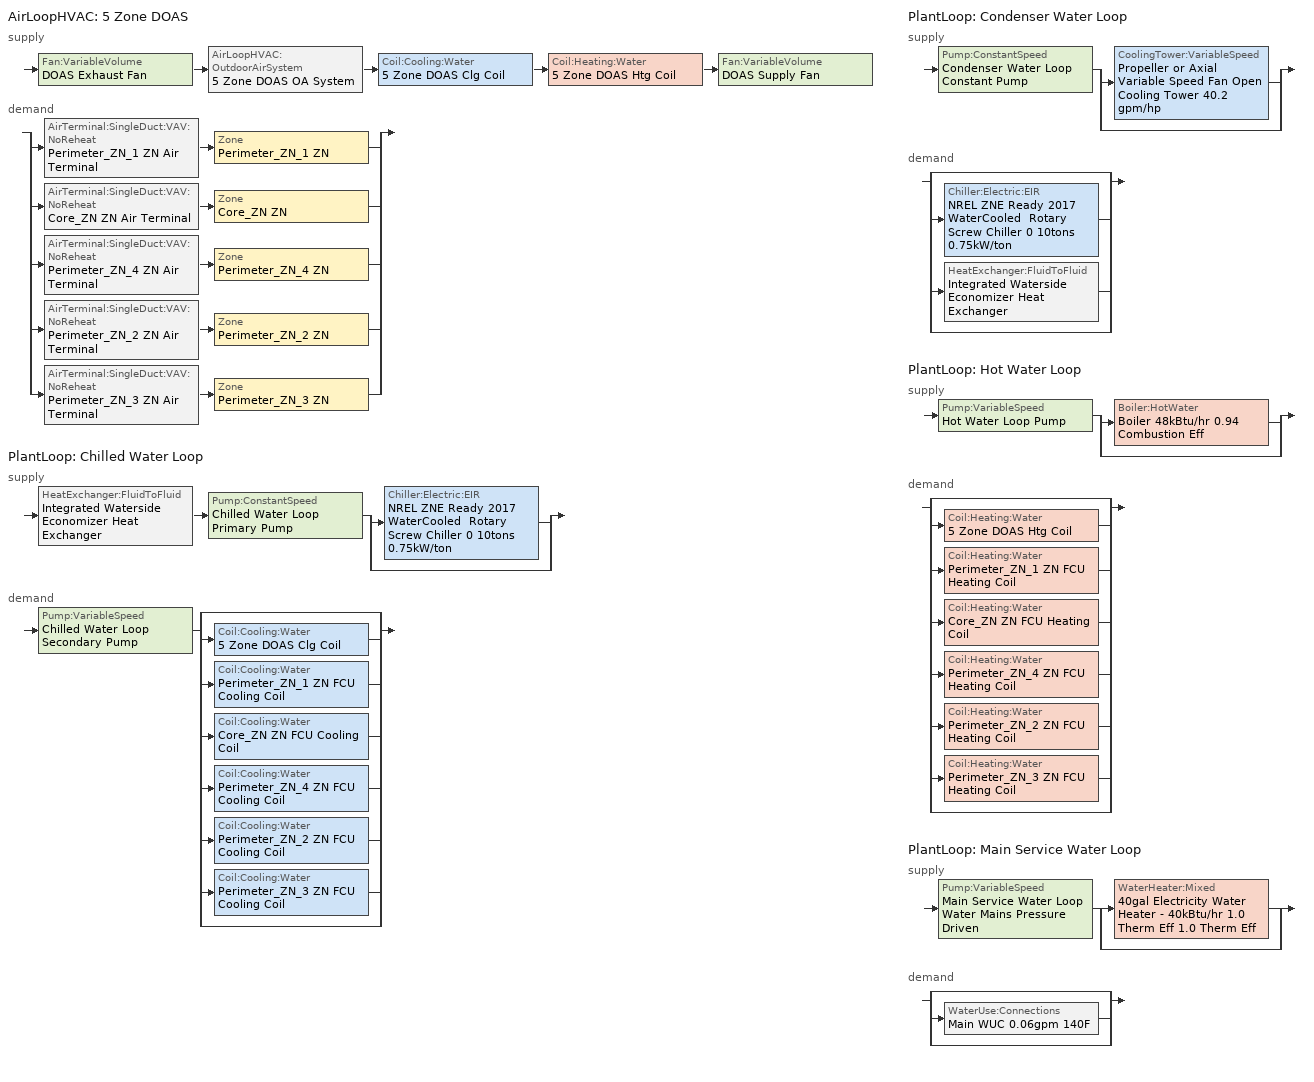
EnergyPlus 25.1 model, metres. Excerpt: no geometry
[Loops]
AirLoopHVAC '5 Zone DOAS'
 supply: Fan:VariableVolume 'DOAS Exhaust Fan' > AirLoopHVAC:OutdoorAirSystem '5 Zone DOAS OA System' > Coil:Cooling:Water '5 Zone DOAS Clg Coil' > Coil:Heating:Water '5 Zone DOAS Htg Coil' > Fan:VariableVolume 'DOAS Supply Fan'
 demand: split
  | AirTerminal:SingleDuct:VAV:NoReheat 'Perimeter_ZN_1 ZN Air Terminal' > Zone 'Perimeter_ZN_1 ZN'
  | AirTerminal:SingleDuct:VAV:NoReheat 'Core_ZN ZN Air Terminal' > Zone 'Core_ZN ZN'
  | AirTerminal:SingleDuct:VAV:NoReheat 'Perimeter_ZN_4 ZN Air Terminal' > Zone 'Perimeter_ZN_4 ZN'
  | AirTerminal:SingleDuct:VAV:NoReheat 'Perimeter_ZN_2 ZN Air Terminal' > Zone 'Perimeter_ZN_2 ZN'
  | AirTerminal:SingleDuct:VAV:NoReheat 'Perimeter_ZN_3 ZN Air Terminal' > Zone 'Perimeter_ZN_3 ZN'
PlantLoop 'Chilled Water Loop'
 supply: HeatExchanger:FluidToFluid 'Integrated Waterside Economizer Heat Exchanger' > Pump:ConstantSpeed 'Chilled Water Loop Primary Pump' > split
  | Chiller:Electric:EIR 'NREL ZNE Ready 2017 WaterCooled  Rotary Screw Chiller 0 10tons 0.75kW/ton'
  | bypass
 demand: Pump:VariableSpeed 'Chilled Water Loop Secondary Pump' > split
  | bypass
  | Coil:Cooling:Water '5 Zone DOAS Clg Coil'
  | Coil:Cooling:Water 'Perimeter_ZN_1 ZN FCU Cooling Coil'
  | Coil:Cooling:Water 'Core_ZN ZN FCU Cooling Coil'
  | Coil:Cooling:Water 'Perimeter_ZN_4 ZN FCU Cooling Coil'
  | Coil:Cooling:Water 'Perimeter_ZN_2 ZN FCU Cooling Coil'
  | Coil:Cooling:Water 'Perimeter_ZN_3 ZN FCU Cooling Coil'
  | bypass
PlantLoop 'Condenser Water Loop'
 supply: Pump:ConstantSpeed 'Condenser Water Loop Constant Pump' > split
  | CoolingTower:VariableSpeed 'Propeller or Axial Variable Speed Fan Open Cooling Tower 40.2 gpm/hp'
  | bypass
 demand: split
  | bypass
  | Chiller:Electric:EIR 'NREL ZNE Ready 2017 WaterCooled  Rotary Screw Chiller 0 10tons 0.75kW/ton'
  | HeatExchanger:FluidToFluid 'Integrated Waterside Economizer Heat Exchanger'
  | bypass
PlantLoop 'Hot Water Loop'
 supply: Pump:VariableSpeed 'Hot Water Loop Pump' > split
  | Boiler:HotWater 'Boiler 48kBtu/hr 0.94 Combustion Eff'
  | bypass
 demand: split
  | bypass
  | Coil:Heating:Water '5 Zone DOAS Htg Coil'
  | Coil:Heating:Water 'Perimeter_ZN_1 ZN FCU Heating Coil'
  | Coil:Heating:Water 'Core_ZN ZN FCU Heating Coil'
  | Coil:Heating:Water 'Perimeter_ZN_4 ZN FCU Heating Coil'
  | Coil:Heating:Water 'Perimeter_ZN_2 ZN FCU Heating Coil'
  | Coil:Heating:Water 'Perimeter_ZN_3 ZN FCU Heating Coil'
  | bypass
PlantLoop 'Main Service Water Loop'
 supply: Pump:VariableSpeed 'Main Service Water Loop Water Mains Pressure Driven' > split
  | WaterHeater:Mixed '40gal Electricity Water Heater - 40kBtu/hr 1.0 Therm Eff 1.0 Therm Eff'
  | bypass
 demand: split
  | bypass
  | WaterUse:Connections 'Main WUC 0.06gpm 140F'
  | bypass
[ZoneControl:Thermostat] Temperature Difference Between Cutout And Setpoint {deltaC}=0
Name | Zone or ZoneList | Control Type Schedule | Control 1
Core_ZN ZN Thermostat | Core_ZN ZN | Core_ZN ZN Thermostat Schedule | Office WholeBuilding - Sm Office Thermostat 1
Perimeter_ZN_1 ZN Thermostat | Perimeter_ZN_1 ZN | Perimeter_ZN_1 ZN Thermostat Schedule | Office WholeBuilding - Sm Office Thermostat 2
Perimeter_ZN_2 ZN Thermostat | Perimeter_ZN_2 ZN | Perimeter_ZN_2 ZN Thermostat Schedule | Office WholeBuilding - Sm Office Thermostat 3
Perimeter_ZN_3 ZN Thermostat | Perimeter_ZN_3 ZN | Perimeter_ZN_3 ZN Thermostat Schedule | Office WholeBuilding - Sm Office Thermostat 4
Perimeter_ZN_4 ZN Thermostat | Perimeter_ZN_4 ZN | Perimeter_ZN_4 ZN Thermostat Schedule | Office WholeBuilding - Sm Office Thermostat 5
[ThermostatSetpoint:DualSetpoint] Heating Setpoint Temperature Schedule=OfficeSmall HTGSETP_SCH_NO_OPTIMUM - occupant standby mode; Cooling Setpoint Temperature Schedule=OfficeSmall CLGSETP_SCH_NO_OPTIMUM - occupant standby mode
Office WholeBuilding - Sm Office Thermostat 1; Office WholeBuilding - Sm Office Thermostat 2; Office WholeBuilding - Sm Office Thermostat 3; Office WholeBuilding - Sm Office Thermostat 4; Office WholeBuilding - Sm Office Thermostat 5
[AirTerminal:SingleDuct:VAV:NoReheat] Availability Schedule=Always On Discrete; Maximum Air Flow Rate {m3/s}=Autosize; Zone Minimum Air Flow Input Method=Constant; Constant Minimum Air Flow Fraction=0.1; Fixed Minimum Air Flow Rate {m3/s}=Autosize; Design Specification Outdoor Air Object=Office WholeBuilding - Sm Office Ventilation
Core_ZN ZN Air Terminal; Perimeter_ZN_1 ZN Air Terminal; Perimeter_ZN_2 ZN Air Terminal; Perimeter_ZN_3 ZN Air Terminal; Perimeter_ZN_4 ZN Air Terminal
[DesignSpecification:OutdoorAir]
Office WholeBuilding - Sm Office Ventilation: Outdoor Air Method=Sum; Outdoor Air Flow per Person {m3/s-person}=0; Outdoor Air Flow per Zone Floor Area {m3/s-m2}=0.0004318; Outdoor Air Flow per Zone {m3/s}=0; Outdoor Air Flow Air Changes per Hour {1/hr}=0
[Fan:OnOff] Availability Schedule=Always On Discrete; Fan Total Efficiency=0.387075; Pressure Rise {Pa}=533.162; Maximum Flow Rate {m3/s}=Autosize; Motor Efficiency=0.703774; Motor In Airstream Fraction=1
Name | Fan Power Ratio Function of Speed Ratio Curve | Fan Efficiency Ratio Function of Speed Ratio Curve
Core_ZN ZN Fan Coil fan | Fan On Off Power Curve 1 | Fan On Off Efficiency Curve 1
Perimeter_ZN_1 ZN Fan Coil fan | Fan On Off Power Curve | Fan On Off Efficiency Curve
Perimeter_ZN_2 ZN Fan Coil fan | Fan On Off Power Curve 3 | Fan On Off Efficiency Curve 3
Perimeter_ZN_3 ZN Fan Coil fan | Fan On Off Power Curve 4 | Fan On Off Efficiency Curve 4
Perimeter_ZN_4 ZN Fan Coil fan | Fan On Off Power Curve 2 | Fan On Off Efficiency Curve 2
[Coil:Cooling:Water] Availability Schedule=Always On Discrete; Design Water Flow Rate {m3/s}=Autosize; Design Air Flow Rate {m3/s}=Autosize; Design Inlet Water Temperature {C}=Autosize; Design Inlet Air Temperature {C}=Autosize; Design Outlet Air Temperature {C}=Autosize; Design Inlet Air Humidity Ratio {kgWater/kgDryAir}=Autosize; Design Outlet Air Humidity Ratio {kgWater/kgDryAir}=Autosize; Type of Analysis=SimpleAnalysis; Heat Exchanger Configuration=CrossFlow
Core_ZN ZN FCU Cooling Coil; Perimeter_ZN_1 ZN FCU Cooling Coil; Perimeter_ZN_2 ZN FCU Cooling Coil; Perimeter_ZN_3 ZN FCU Cooling Coil; Perimeter_ZN_4 ZN FCU Cooling Coil; 5 Zone DOAS Clg Coil
[Coil:Heating:Water] Availability Schedule=Always On Discrete; U-Factor Times Area Value {W/K}=Autosize; Maximum Water Flow Rate {m3/s}=Autosize; Performance Input Method=UFactorTimesAreaAndDesignWaterFlowRate; Rated Capacity {W}=Autosize; Rated Inlet Water Temperature {C}=48.8889; Rated Inlet Air Temperature {C}=16.6; Rated Outlet Water Temperature {C}=37.7778; Rated Ratio for Air and Water Convection=0.5
Name | Rated Outlet Air Temperature {C}
Core_ZN ZN FCU Heating Coil; Perimeter_ZN_1 ZN FCU Heating Coil; Perimeter_ZN_2 ZN FCU Heating Coil; Perimeter_ZN_3 ZN FCU Heating Coil; Perimeter_ZN_4 ZN FCU Heating Coil | 40
5 Zone DOAS Htg Coil | 32.2
[ZoneHVAC:FourPipeFanCoil] Availability Schedule=Always On Discrete; Capacity Control Method=CyclingFan; Maximum Supply Air Flow Rate {m3/s}=Autosize; Maximum Outdoor Air Flow Rate {m3/s}=0; Maximum Cold Water Flow Rate {m3/s}=Autosize; Maximum Hot Water Flow Rate {m3/s}=Autosize; Minimum Supply Air Temperature in Cooling Mode {C}=Autosize; Maximum Supply Air Temperature in Heating Mode {C}=Autosize
Name | Supply Air Fan | Cooling Coil | Heating Coil
Core_ZN ZN FCU | Core_ZN ZN Fan Coil fan | Core_ZN ZN FCU Cooling Coil | Core_ZN ZN FCU Heating Coil
Perimeter_ZN_1 ZN FCU | Perimeter_ZN_1 ZN Fan Coil fan | Perimeter_ZN_1 ZN FCU Cooling Coil | Perimeter_ZN_1 ZN FCU Heating Coil
Perimeter_ZN_2 ZN FCU | Perimeter_ZN_2 ZN Fan Coil fan | Perimeter_ZN_2 ZN FCU Cooling Coil | Perimeter_ZN_2 ZN FCU Heating Coil
Perimeter_ZN_3 ZN FCU | Perimeter_ZN_3 ZN Fan Coil fan | Perimeter_ZN_3 ZN FCU Cooling Coil | Perimeter_ZN_3 ZN FCU Heating Coil
Perimeter_ZN_4 ZN FCU | Perimeter_ZN_4 ZN Fan Coil fan | Perimeter_ZN_4 ZN FCU Cooling Coil | Perimeter_ZN_4 ZN FCU Heating Coil
[Zone equipment]
Core_ZN ZN: Core_ZN ZN Air Terminal, Core_ZN ZN FCU
Perimeter_ZN_1 ZN: Perimeter_ZN_1 ZN Air Terminal, Perimeter_ZN_1 ZN FCU
Perimeter_ZN_2 ZN: Perimeter_ZN_2 ZN Air Terminal, Perimeter_ZN_2 ZN FCU
Perimeter_ZN_3 ZN: Perimeter_ZN_3 ZN Air Terminal, Perimeter_ZN_3 ZN FCU
Perimeter_ZN_4 ZN: Perimeter_ZN_4 ZN Air Terminal, Perimeter_ZN_4 ZN FCU
[Sizing:Zone] Zone Cooling Design Supply Air Temperature Input Method=SupplyAirTemperature; Zone Cooling Design Supply Air Temperature {C}=12.7778; Zone Cooling Design Supply Air Temperature Difference {deltaC}=11.11; Zone Heating Design Supply Air Temperature Input Method=SupplyAirTemperature; Zone Heating Design Supply Air Temperature {C}=40; Zone Heating Design Supply Air Temperature Difference {deltaC}=11.11; Zone Cooling Design Supply Air Humidity Ratio {kgWater/kgDryAir}=0.0085; Zone Heating Design Supply Air Humidity Ratio {kgWater/kgDryAir}=0.008; Design Specification Outdoor Air Object=Office WholeBuilding - Sm Office Ventilation; Cooling Design Air Flow Method=DesignDay; Cooling Design Air Flow Rate {m3/s}=0; Cooling Minimum Air Flow per Zone Floor Area {m3/s-m2}=0.000762; Cooling Minimum Air Flow {m3/s}=0; Cooling Minimum Air Flow Fraction=0; Heating Design Air Flow Method=DesignDay; Heating Design Air Flow Rate {m3/s}=0; Heating Maximum Air Flow per Zone Floor Area {m3/s-m2}=0.002032; Heating Maximum Air Flow {m3/s}=0.141576; Heating Maximum Air Flow Fraction=1; Account for Dedicated Outdoor Air System=Yes; Dedicated Outdoor Air System Control Strategy=NeutralSupplyAir; Dedicated Outdoor Air Low Setpoint Temperature for Design {C}=15.5556; Dedicated Outdoor Air High Setpoint Temperature for Design {C}=21.1111; Zone Load Sizing Method=Sensible Load Only No Latent Load; Zone Latent Cooling Design Supply Air Humidity Ratio Input Method=HumidityRatioDifference; Zone Cooling Design Supply Air Humidity Ratio Difference {kgWater/kgDryAir}=0.005; Zone Latent Heating Design Supply Air Humidity Ratio Input Method=HumidityRatioDifference; Zone Humidification Design Supply Air Humidity Ratio Difference {kgWater/kgDryAir}=0.005; Type of Space Sum to Use=Coincident
Core_ZN ZN; Perimeter_ZN_1 ZN; Perimeter_ZN_2 ZN; Perimeter_ZN_3 ZN; Perimeter_ZN_4 ZN
[AirLoopHVAC]
5 Zone DOAS: Design Supply Air Flow Rate {m3/s}=AutoSize; Design Return Air Flow Fraction of Supply Air Flow=1
[Sizing:System]
5 Zone DOAS: Type of Load to Size On=VentilationRequirement; Design Outdoor Air Flow Rate {m3/s}=Autosize; Central Heating Maximum System Air Flow Ratio=1; Preheat Design Temperature {C}=7; Preheat Design Humidity Ratio {kgWater/kgDryAir}=0.008; Precool Design Temperature {C}=12.8; Precool Design Humidity Ratio {kgWater/kgDryAir}=0.008; Central Cooling Design Supply Air Temperature {C}=15.5556; Central Heating Design Supply Air Temperature {C}=21.1111; Type of Zone Sum to Use=Coincident; 100% Outdoor Air in Cooling=Yes; 100% Outdoor Air in Heating=Yes; Central Cooling Design Supply Air Humidity Ratio {kgWater/kgDryAir}=0.0085; Central Heating Design Supply Air Humidity Ratio {kgWater/kgDryAir}=0.008; Cooling Supply Air Flow Rate Method=DesignDay; Cooling Supply Air Flow Rate {m3/s}=0; Cooling Supply Air Flow Rate Per Floor Area {m3/s-m2}=0.00996765; Cooling Fraction of Autosized Cooling Supply Air Flow Rate=1; Cooling Supply Air Flow Rate Per Unit Cooling Capacity {m3/s-W}=3.94755e-05; Heating Supply Air Flow Rate Method=DesignDay; Heating Supply Air Flow Rate {m3/s}=0; Heating Supply Air Flow Rate Per Floor Area {m3/s-m2}=0.00996765; Heating Fraction of Autosized Heating Supply Air Flow Rate=1; Heating Fraction of Autosized Cooling Supply Air Flow Rate=1; Heating Supply Air Flow Rate Per Unit Heating Capacity {m3/s-W}=3.15882e-05; System Outdoor Air Method=ZoneSum; Zone Maximum Outdoor Air Fraction=1; Cooling Design Capacity Method=CoolingDesignCapacity; Cooling Design Capacity {W}=Autosize; Cooling Design Capacity Per Floor Area {W/m2}=234.7; Fraction of Autosized Cooling Design Capacity=1; Heating Design Capacity Method=HeatingDesignCapacity; Heating Design Capacity {W}=Autosize; Heating Design Capacity Per Floor Area {W/m2}=157; Fraction of Autosized Heating Design Capacity=1; Central Cooling Capacity Control Method=OnOff; Occupant Diversity=Autosize
[Controller:WaterCoil] Control Variable=Temperature; Actuator Variable=Flow; Maximum Actuated Flow {m3/s}=Autosize; Minimum Actuated Flow {m3/s}=0
Name | Action | Controller Convergence Tolerance {deltaC}
5 Zone DOAS Clg Coil Controller | Reverse | Autosize
5 Zone DOAS Htg Coil Controller | Normal | 0.0001
[Fan:VariableVolume] Availability Schedule=5 Zone DOAS Occ Sch; Fan Total Efficiency=0.455; Maximum Flow Rate {m3/s}=AutoSize; Fan Power Minimum Flow Rate Input Method=Fraction; Fan Power Minimum Flow Fraction=0.25; Fan Power Minimum Air Flow Rate {m3/s}=0; Motor Efficiency=0.7; Motor In Airstream Fraction=1; Fan Power Coefficient 5=0
Name | Pressure Rise {Pa} | Fan Power Coefficient 1 | Fan Power Coefficient 2 | Fan Power Coefficient 3 | Fan Power Coefficient 4
DOAS Exhaust Fan | 373.633 | 0.189848 | 0.31447 | 0.495682 | 0
DOAS Supply Fan | 622.722 | 0.04076 | 0.0881 | -0.0729 | 0.9437
[SetpointManager:MixedAir] Control Variable=Temperature
Name | Setpoint Node or NodeList
DOAS Exhaust Fan Outlet Air Node OS Default SPM | DOAS Exhaust Fan Outlet Air Node
5 Zone DOAS Mixed Air Node OS Default SPM | 5 Zone DOAS Mixed Air Node
5 Zone DOAS Clg Coil Outlet Air Node OS Default SPM | 5 Zone DOAS Clg Coil Outlet Air Node
5 Zone DOAS Htg Coil Outlet Air Node OS Default SPM | 5 Zone DOAS Htg Coil Outlet Air Node
[Controller:OutdoorAir]
5 Zone DOAS Outdoor Air Controller: Minimum Outdoor Air Flow Rate {m3/s}=0; Maximum Outdoor Air Flow Rate {m3/s}=Autosize; Economizer Control Type=NoEconomizer; Economizer Control Action Type=ModulateFlow; Lockout Type=LockoutWithHeating; Minimum Limit Type=FixedMinimum; Minimum Outdoor Air Schedule=Always On Discrete; Minimum Fraction of Outdoor Air Schedule=Always On Discrete; Mechanical Ventilation Controller=5 Zone DOAS Mechanical Ventilation Controller; High Humidity Control=No; High Humidity Outdoor Air Flow Ratio=1; Control High Indoor Humidity Based on Outdoor Humidity Ratio=Yes; Heat Recovery Bypass Control Type=BypassWhenWithinEconomizerLimits; Economizer Operation Staging=InterlockedWithMechanicalCooling
[Controller:MechanicalVentilation]
5 Zone DOAS Mechanical Ventilation Controller: Availability Schedule=Always On Discrete; Demand Controlled Ventilation=Yes; System Outdoor Air Method=ZoneSum; Zone or ZoneList Name 1=Perimeter_ZN_1 ZN; Design Specification Outdoor Air Object Name 1=Office WholeBuilding - Sm Office Ventilation; Zone or ZoneList Name 2=Core_ZN ZN; Design Specification Outdoor Air Object Name 2=Office WholeBuilding - Sm Office Ventilation; Zone or ZoneList Name 3=Perimeter_ZN_4 ZN; Design Specification Outdoor Air Object Name 3=Office WholeBuilding - Sm Office Ventilation; Zone or ZoneList Name 4=Perimeter_ZN_2 ZN; Design Specification Outdoor Air Object Name 4=Office WholeBuilding - Sm Office Ventilation; Zone or ZoneList Name 5=Perimeter_ZN_3 ZN; Design Specification Outdoor Air Object Name 5=Office WholeBuilding - Sm Office Ventilation
[SetpointManager:OutdoorAirReset]
5 Zone DOAS SAT Reset: Control Variable=Temperature; Setpoint at Outdoor Low Temperature {C}=21.1111; Outdoor Low Temperature {C}=12.7778; Setpoint at Outdoor High Temperature {C}=15.5556; Outdoor High Temperature {C}=21.1111; Setpoint Node or NodeList=5 Zone DOAS Supply Outlet Node
[PlantLoop] Fluid Type=Water; Maximum Loop Flow Rate {m3/s}=Autosize; Minimum Loop Flow Rate {m3/s}=0; Plant Loop Volume {m3}=Autocalculate; Load Distribution Scheme=Optimal; Plant Loop Demand Calculation Scheme=SingleSetpoint
Name | Plant Equipment Operation Scheme | Maximum Loop Temperature {C} | Minimum Loop Temperature {C} | Common Pipe Simulation
Chilled Water Loop | Chilled Water Loop Operation Schemes | 40 | 1 | CommonPipe
Condenser Water Loop | Condenser Water Loop Operation Schemes | 80 | 5 | None
Hot Water Loop | Hot Water Loop Operation Schemes | 100 | 10 | None
Main Service Water Loop | Main Service Water Loop Operation Schemes | 60 | 10 | None
[Sizing:Plant]
Name | Loop Type | Design Loop Exit Temperature {C} | Loop Design Temperature Difference {deltaC} | Sizing Option | Zone Timesteps in Averaging Window | Coincident Sizing Factor Mode
Chilled Water Loop | Cooling | 6.66667 | 5.61111 | NonCoincident | 1 | None
Condenser Water Loop | Condenser | 29.4444 | 5.55556 | Coincident | 6 | GlobalCoolingSizingFactor
Hot Water Loop | Heating | 48.8889 | 11.1111 | NonCoincident | 1 | None
Main Service Water Loop | Heating | 60 | 5 | NonCoincident | 1 | None
[HeatExchanger:FluidToFluid]
Integrated Waterside Economizer Heat Exchanger: Availability Schedule=Always On Discrete; Loop Demand Side Design Flow Rate {m3/s}=Autosize; Loop Supply Side Design Flow Rate {m3/s}=Autosize; Heat Exchange Model Type=CounterFlow; Heat Exchanger U-Factor Times Area Value {W/K}=Autosize; Control Type=CoolingDifferentialOnOff; Minimum Temperature Difference to Activate Heat Exchanger {deltaC}=0; Heat Transfer Metering End Use Type=FreeCooling; Component Override Cooling Control Temperature Mode=Loop; Sizing Factor=1; Operation Minimum Temperature Limit {C}=1.66667; Operation Maximum Temperature Limit {C}=22.2222
[SetpointManager:Scheduled] Control Variable=Temperature
Name | Schedule | Setpoint Node or NodeList
Chilled Water Loop Setpoint Manager 2 | Chilled Water Loop Temp - 44F
Chilled Water Loop Setpoint Manager 1 | Chilled Water Loop Temp - 44F | NREL ZNE Ready 2017 WaterCooled  Rotary Screw Chiller 0 Supply Outlet Water Node
Chilled Water Loop Setpoint Manager | Chilled Water Loop Temp - 44F | Chilled Water Loop Supply Outlet Node
Hot Water Loop Setpoint Manager | Hot Water Loop Temp - 120F | Hot Water Loop Supply Outlet Node
Service hot water setpoint manager | Service Water Loop Temp - 140F | Main Service Water Loop Supply Outlet Node
[Pump:ConstantSpeed] Design Flow Rate {m3/s}=Autosize; Design Power Consumption {W}=Autosize; Fraction of Motor Inefficiencies to Fluid Stream=0; Pump Control Type=Intermittent; Design Power Sizing Method=PowerPerFlowPerPressure; Design Electric Power per Unit Flow Rate {W/(m3/s)}=348701.1; Design Shaft Power per Unit Flow Rate per Unit Head {W-s/m3-Pa}=1.28205
Name | Design Pump Head {Pa} | Motor Efficiency
Chilled Water Loop Primary Pump | 44836 | 0.618812
Condenser Water Loop Constant Pump | 148557 | 0.855
[Chiller:Electric:EIR]
NREL ZNE Ready 2017 WaterCooled  Rotary Screw Chiller 0 10tons 0.75kW/ton: Reference Capacity {W}=Autosize; Reference COP {W/W}=4.68933; Reference Leaving Chilled Water Temperature {C}=6.66667; Reference Entering Condenser Fluid Temperature {C}=35; Reference Chilled Water Flow Rate {m3/s}=Autosize; Reference Condenser Fluid Flow Rate {m3/s}=Autosize; Cooling Capacity Function of Temperature Curve=ChlrWtrPosDispPathAAllQRatio_fTchwsTcwsSI; Electric Input to Cooling Output Ratio Function of Temperature Curve=ChlrWtrPosDispPathAAllEIRRatio_fTchwsTcwsSI; Electric Input to Cooling Output Ratio Function of Part Load Ratio Curve=ChlrWtrCentPathAAllEIRRatio_fQRatio; Minimum Part Load Ratio=0.15; Maximum Part Load Ratio=1; Optimum Part Load Ratio=1; Minimum Unloading Ratio=0.25; Condenser Type=WaterCooled; Condenser Fan Power Ratio {W/W}=0; Fraction of Compressor Electric Consumption Rejected by Condenser=1; Leaving Chilled Water Lower Temperature Limit {C}=2.22222; Chiller Flow Mode=LeavingSetpointModulated; Sizing Factor=1; Basin Heater Capacity {W/K}=0; Basin Heater Setpoint Temperature {C}=10; Condenser Heat Recovery Relative Capacity Fraction=1; Condenser Flow Control=ConstantFlow; Condenser Minimum Flow Fraction=0.2; Thermosiphon Minimum Temperature Difference=0
[Pump:VariableSpeed] Design Maximum Flow Rate {m3/s}=Autosize; Design Power Consumption {W}=Autosize; Fraction of Motor Inefficiencies to Fluid Stream=0; Coefficient 1 of the Part Load Performance Curve=0; Design Minimum Flow Rate {m3/s}=0; Pump Control Type=Intermittent; Skin Loss Radiative Fraction=0.5; Design Power Sizing Method=PowerPerFlowPerPressure; Design Electric Power per Unit Flow Rate {W/(m3/s)}=348701.1; Design Shaft Power per Unit Flow Rate per Unit Head {W/((m3/s)-Pa)}=1.28205; Design Minimum Flow Rate Fraction=0
Name | Design Pump Head {Pa} | Motor Efficiency | Coefficient 2 of the Part Load Performance Curve | Coefficient 3 of the Part Load Performance Curve | Coefficient 4 of the Part Load Performance Curve
Chilled Water Loop Secondary Pump | 134508 | 0.703774 | 0.0205 | 0.4101 | 0.5753
Hot Water Loop Pump | 179344 | 0.618812 | 0.0205 | 0.4101 | 0.5753
Main Service Water Loop Water Mains Pressure Driven | 0.001 | 1 | 3.2485 | -4.7443 | 2.5294
[PlantEquipmentOperationSchemes] Control Scheme Schedule Name 1=Always On Discrete
Name | Control Scheme Object Type 1 | Control Scheme Name 1 | Control Scheme Object Type 2 | Control Scheme Name 2 | Control Scheme Schedule Name 2
Chilled Water Loop Operation Schemes | PlantEquipmentOperation:CoolingLoad | Chilled Water Loop Cooling Operation Scheme | PlantEquipmentOperation:ComponentSetpoint | Chilled Water Loop Setpoint Operation Scheme | Always On Discrete
Condenser Water Loop Operation Schemes | PlantEquipmentOperation:CoolingLoad | Condenser Water Loop Cooling Operation Scheme
Hot Water Loop Operation Schemes | PlantEquipmentOperation:HeatingLoad | Hot Water Loop Heating Operation Scheme
Main Service Water Loop Operation Schemes | PlantEquipmentOperation:HeatingLoad | Main Service Water Loop Heating Operation Scheme
[PlantEquipmentOperation:CoolingLoad] Load Range Lower Limit 1 {W}=0; Load Range Upper Limit 1 {W}=1000000000
Name | Range Equipment List Name 1
Chilled Water Loop Cooling Operation Scheme | Chilled Water Loop Cooling Equipment List
Condenser Water Loop Cooling Operation Scheme | Condenser Water Loop Cooling Equipment List
[PlantEquipmentList]
Chilled Water Loop Cooling Equipment List: HeatExchanger:FluidToFluid, Integrated Waterside Economizer Heat Exchanger, Chiller:Electric:EIR, NREL ZNE Ready 2017 WaterCooled  Rotary Screw Chiller 0 10tons 0.75kW/ton
Condenser Water Loop Cooling Equipment List: CoolingTower:VariableSpeed, Propeller or Axial Variable Speed Fan Open Cooling Tower 40.2 gpm/hp
Hot Water Loop Heating Equipment List: Boiler:HotWater, Boiler 48kBtu/hr 0.94 Combustion Eff
Main Service Water Loop Heating Equipment List: WaterHeater:Mixed, 40gal Electricity Water Heater - 40kBtu/hr 1.0 Therm Eff 1.0 Therm Eff
[PlantEquipmentOperation:ComponentSetpoint]
Chilled Water Loop Setpoint Operation Scheme: Equipment Object Type 1=HeatExchanger:FluidToFluid; Equipment Name 1=Integrated Waterside Economizer Heat Exchanger; Component Flow Rate 1 {m3/s}=Autosize; Operation Type 1=Cooling; Equipment Object Type 2=Chiller:Electric:EIR; Equipment Name 2=NREL ZNE Ready 2017 WaterCooled  Rotary Screw Chiller 0 10tons 0.75kW/ton; Component Flow Rate 2 {m3/s}=Autosize; Operation Type 2=Cooling
[CoolingTower:VariableSpeed]
Propeller or Axial Variable Speed Fan Open Cooling Tower 40.2 gpm/hp: Model Type=CoolToolsCrossFlow; Design Inlet Air Wet-Bulb Temperature {C}=26.6667; Design Approach Temperature {deltaC}=2.77778; Design Range Temperature {deltaC}=5.55556; Design Water Flow Rate {m3/s}=Autosize; Design Air Flow Rate {m3/s}=Autosize; Design Fan Power {W}=1252.14; Fan Power Ratio Function of Air Flow Rate Ratio Curve=VSD-TWR-FAN-FPLR; Minimum Air Flow Rate Ratio=0.2; Fraction of Tower Capacity in Free Convection Regime=0.125; Basin Heater Capacity {W/K}=0; Basin Heater Setpoint Temperature {C}=2; Evaporation Loss Mode=SaturatedExit; Evaporation Loss Factor {percent/K}=0.2; Drift Loss Percent {percent}=0.008; Blowdown Calculation Mode=ConcentrationRatio; Blowdown Concentration Ratio=3; Number of Cells=1; Cell Control=MaximalCell; Sizing Factor=1
[SetpointManager:FollowOutdoorAirTemperature]
Condenser Water Loop Setpoint Manager Follow OATwb with 5.0F Approach: Control Variable=Temperature; Reference Temperature Type=OutdoorAirWetBulb; Offset Temperature Difference {deltaC}=2.77778; Maximum Setpoint Temperature {C}=29.4444; Minimum Setpoint Temperature {C}=5.55556; Setpoint Node or NodeList=Condenser Water Loop Supply Outlet Node
[Boiler:HotWater]
Boiler 48kBtu/hr 0.94 Combustion Eff: Fuel Type=NaturalGas; Nominal Capacity {W}=Autosize; Nominal Thermal Efficiency=0.933; Efficiency Curve Temperature Evaluation Variable=LeavingBoiler; Normalized Boiler Efficiency Curve=Boiler Constant Efficiency Curve; Design Water Flow Rate {m3/s}=Autosize; Minimum Part Load Ratio=0; Maximum Part Load Ratio=1.2; Optimum Part Load Ratio=1; Water Outlet Upper Temperature Limit {C}=95; Boiler Flow Mode=LeavingSetpointModulated; On Cycle Parasitic Electric Load {W}=0; Sizing Factor=1; Off Cycle Parasitic Fuel Load {W}=0
[PlantEquipmentOperation:HeatingLoad] Load Range Lower Limit 1 {W}=0; Load Range Upper Limit 1 {W}=1000000000
Name | Range Equipment List Name 1
Hot Water Loop Heating Operation Scheme | Hot Water Loop Heating Equipment List
Main Service Water Loop Heating Operation Scheme | Main Service Water Loop Heating Equipment List
[WaterHeater:Mixed]
40gal Electricity Water Heater - 40kBtu/hr 1.0 Therm Eff 1.0 Therm Eff: Tank Volume {m3}=0.151416; Setpoint Temperature Schedule=Service Water Loop Temp - 140F; Deadband Temperature Difference {deltaC}=2; Maximum Temperature Limit {C}=60; Heater Control Type=Cycle; Heater Maximum Capacity {W}=11722.8; Heater Ignition Minimum Flow Rate {m3/s}=0; Heater Ignition Delay {s}=0; Heater Fuel Type=Electricity; Heater Thermal Efficiency=1; Off Cycle Parasitic Fuel Consumption Rate {W}=571; Off Cycle Parasitic Fuel Type=Electricity; Off Cycle Parasitic Heat Fraction to Tank=0; On Cycle Parasitic Fuel Consumption Rate {W}=571; On Cycle Parasitic Fuel Type=Electricity; On Cycle Parasitic Heat Fraction to Tank=0; Ambient Temperature Indicator=Zone; Ambient Temperature Zone=Core_ZN ZN; Off Cycle Loss Coefficient to Ambient Temperature {W/K}=1.20802; Off Cycle Loss Fraction to Zone=1; On Cycle Loss Coefficient to Ambient Temperature {W/K}=1.20802; On Cycle Loss Fraction to Zone=1; Use Side Effectiveness=1; Source Side Effectiveness=1; Use Side Design Flow Rate {m3/s}=Autosize; Source Side Design Flow Rate {m3/s}=Autosize; Indirect Water Heating Recovery Time {hr}=1.5; Source Side Flow Control Mode=IndirectHeatPrimarySetpoint
[WaterHeater:Sizing]
40gal Electricity Water Heater - 40kBtu/hr 1.0 Therm Eff 1.0 Therm Eff: Design Mode=PeakDraw; Time Storage Can Meet Peak Draw {hr}=0.538503; Time for Tank Recovery {hr}=0; Nominal Tank Volume for Autosizing Plant Connections {m3}=1
[WaterUse:Connections]
Main WUC 0.06gpm 140F: Drain Water Heat Exchanger Type=None; Drain Water Heat Exchanger Destination=Plant; Water Use Equipment Name 1=Main Service Water Use 0.06gpm 140F
[WaterUse:Equipment]
Main Service Water Use 0.06gpm 140F: Peak Flow Rate {m3/s}=4.03777e-06; Flow Rate Fraction Schedule=OfficeSmall BLDG_SWH_SCH; Target Temperature Schedule=Mixed Water At Faucet Temp - 140F; Sensible Fraction Schedule=Fraction Sensible - 0.2; Latent Fraction Schedule=Fraction Latent - 0.05
[Schedule:Day:Interval]
OfficeSmall HTGSETP_SCH_NO_OPTIMUM Default 1: No, 12:00, 15.56, 13:00, 15.0044, 24:00, 15.56
OfficeSmall HTGSETP_SCH_NO_OPTIMUM Wkdy Day 1: No, 06:00, 15.56, 12:00, 21.11, 13:00, 20.5544, 19:00, 21.11, 24:00, 15.56
OfficeSmall HTGSETP_SCH_NO_OPTIMUM Summer Design Day 1: No, 24:00, 15.56
OfficeSmall HTGSETP_SCH_NO_OPTIMUM Winter Design Day 1: No, 24:00, 21.11
OfficeSmall CLGSETP_SCH_NO_OPTIMUM Default 1: No, 12:00, 29.44, 13:00, 29.9956, 24:00, 29.44
OfficeSmall CLGSETP_SCH_NO_OPTIMUM Wkdy Day 1: No, 06:00, 29.44, 12:00, 23.89, 13:00, 24.4456, 18:00, 23.89, 24:00, 29.44
OfficeSmall CLGSETP_SCH_NO_OPTIMUM Summer Design Day 1: No, 24:00, 23.89
OfficeSmall CLGSETP_SCH_NO_OPTIMUM Winter Design Day 1: No, 24:00, 29.44
5 Zone DOAS Occ Sch Default: No, 06:00, 0, 23:00, 1, 24:00, 0
5 Zone DOAS Occ Sch Summer Design Day; 5 Zone DOAS Occ Sch Winter Design Day: No, 24:00, 1
Chilled Water Loop Temp - 44F Default: No, 24:00, 6.66667
Fraction Latent - 0.05 Default: No, 24:00, 0.05
Fraction Sensible - 0.2 Default: No, 24:00, 0.2
Hot Water Loop Temp - 120F Default: No, 24:00, 48.8889
Mixed Water At Faucet Temp - 140F Default; Service Water Loop Temp - 140F Default: No, 24:00, 60
OfficeSmall BLDG_SWH_SCH Default; Schedule Day 1; Schedule Day 2: No, 24:00, 0
OfficeSmall BLDG_SWH_SCH Summer Design Day; OfficeSmall BLDG_SWH_SCH Winter Design Day; OfficeSmall BLDG_SWH_SCH WntrDsn|SmrDsn|Wkdy Day: No, 07:00, 0, 08:00, 0.27, 09:00, 0.55, 11:00, 0.64, 12:00, 0.82, 13:00, 1, 14:00, 0.91, 16:00, 0.55, 17:00, 0.73, 19:00, 0.37, 20:00, 0.18, 21:00, 0.27, 22:00, 0.09, 24:00, 0
[Schedule:Week:Daily]
OfficeSmall HTGSETP_SCH_NO_OPTIMUM - occupant standby mode Week Rule - Jan1-Dec31: OfficeSmall HTGSETP_SCH_NO_OPTIMUM Default 1, OfficeSmall HTGSETP_SCH_NO_OPTIMUM Wkdy Day 1, OfficeSmall HTGSETP_SCH_NO_OPTIMUM Wkdy Day 1, OfficeSmall HTGSETP_SCH_NO_OPTIMUM Wkdy Day 1, OfficeSmall HTGSETP_SCH_NO_OPTIMUM Wkdy Day 1, OfficeSmall HTGSETP_SCH_NO_OPTIMUM Wkdy Day 1, OfficeSmall HTGSETP_SCH_NO_OPTIMUM Default 1, OfficeSmall HTGSETP_SCH_NO_OPTIMUM Default 1, OfficeSmall HTGSETP_SCH_NO_OPTIMUM Summer Design Day 1, OfficeSmall HTGSETP_SCH_NO_OPTIMUM Winter Design Day 1, OfficeSmall HTGSETP_SCH_NO_OPTIMUM Default 1, OfficeSmall HTGSETP_SCH_NO_OPTIMUM Default 1
OfficeSmall CLGSETP_SCH_NO_OPTIMUM - occupant standby mode Week Rule - Jan1-Dec31: OfficeSmall CLGSETP_SCH_NO_OPTIMUM Default 1, OfficeSmall CLGSETP_SCH_NO_OPTIMUM Wkdy Day 1, OfficeSmall CLGSETP_SCH_NO_OPTIMUM Wkdy Day 1, OfficeSmall CLGSETP_SCH_NO_OPTIMUM Wkdy Day 1, OfficeSmall CLGSETP_SCH_NO_OPTIMUM Wkdy Day 1, OfficeSmall CLGSETP_SCH_NO_OPTIMUM Wkdy Day 1, OfficeSmall CLGSETP_SCH_NO_OPTIMUM Default 1, OfficeSmall CLGSETP_SCH_NO_OPTIMUM Default 1, OfficeSmall CLGSETP_SCH_NO_OPTIMUM Summer Design Day 1, OfficeSmall CLGSETP_SCH_NO_OPTIMUM Winter Design Day 1, OfficeSmall CLGSETP_SCH_NO_OPTIMUM Default 1, OfficeSmall CLGSETP_SCH_NO_OPTIMUM Default 1
5 Zone DOAS Occ Sch Week Rule - Jan1-Dec31: Schedule Day 2, 5 Zone DOAS Occ Sch Default, 5 Zone DOAS Occ Sch Default, 5 Zone DOAS Occ Sch Default, 5 Zone DOAS Occ Sch Default, 5 Zone DOAS Occ Sch Default, Schedule Day 1, 5 Zone DOAS Occ Sch Default, 5 Zone DOAS Occ Sch Summer Design Day, 5 Zone DOAS Occ Sch Winter Design Day, 5 Zone DOAS Occ Sch Default, 5 Zone DOAS Occ Sch Default
Chilled Water Loop Temp - 44F Week Rule - Jan1-Dec31: Chilled Water Loop Temp - 44F Default, Chilled Water Loop Temp - 44F Default, Chilled Water Loop Temp - 44F Default, Chilled Water Loop Temp - 44F Default, Chilled Water Loop Temp - 44F Default, Chilled Water Loop Temp - 44F Default, Chilled Water Loop Temp - 44F Default, Chilled Water Loop Temp - 44F Default, Chilled Water Loop Temp - 44F Default, Chilled Water Loop Temp - 44F Default, Chilled Water Loop Temp - 44F Default, Chilled Water Loop Temp - 44F Default
Fraction Latent - 0.05 Week Rule - Jan1-Dec31: Fraction Latent - 0.05 Default, Fraction Latent - 0.05 Default, Fraction Latent - 0.05 Default, Fraction Latent - 0.05 Default, Fraction Latent - 0.05 Default, Fraction Latent - 0.05 Default, Fraction Latent - 0.05 Default, Fraction Latent - 0.05 Default, Fraction Latent - 0.05 Default, Fraction Latent - 0.05 Default, Fraction Latent - 0.05 Default, Fraction Latent - 0.05 Default
Fraction Sensible - 0.2 Week Rule - Jan1-Dec31: Fraction Sensible - 0.2 Default, Fraction Sensible - 0.2 Default, Fraction Sensible - 0.2 Default, Fraction Sensible - 0.2 Default, Fraction Sensible - 0.2 Default, Fraction Sensible - 0.2 Default, Fraction Sensible - 0.2 Default, Fraction Sensible - 0.2 Default, Fraction Sensible - 0.2 Default, Fraction Sensible - 0.2 Default, Fraction Sensible - 0.2 Default, Fraction Sensible - 0.2 Default
Hot Water Loop Temp - 120F Week Rule - Jan1-Dec31: Hot Water Loop Temp - 120F Default, Hot Water Loop Temp - 120F Default, Hot Water Loop Temp - 120F Default, Hot Water Loop Temp - 120F Default, Hot Water Loop Temp - 120F Default, Hot Water Loop Temp - 120F Default, Hot Water Loop Temp - 120F Default, Hot Water Loop Temp - 120F Default, Hot Water Loop Temp - 120F Default, Hot Water Loop Temp - 120F Default, Hot Water Loop Temp - 120F Default, Hot Water Loop Temp - 120F Default
Mixed Water At Faucet Temp - 140F Week Rule - Jan1-Dec31: Mixed Water At Faucet Temp - 140F Default, Mixed Water At Faucet Temp - 140F Default, Mixed Water At Faucet Temp - 140F Default, Mixed Water At Faucet Temp - 140F Default, Mixed Water At Faucet Temp - 140F Default, Mixed Water At Faucet Temp - 140F Default, Mixed Water At Faucet Temp - 140F Default, Mixed Water At Faucet Temp - 140F Default, Mixed Water At Faucet Temp - 140F Default, Mixed Water At Faucet Temp - 140F Default, Mixed Water At Faucet Temp - 140F Default, Mixed Water At Faucet Temp - 140F Default
OfficeSmall BLDG_SWH_SCH Week Rule - Jan1-Dec31: OfficeSmall BLDG_SWH_SCH Default, OfficeSmall BLDG_SWH_SCH WntrDsn|SmrDsn|Wkdy Day, OfficeSmall BLDG_SWH_SCH WntrDsn|SmrDsn|Wkdy Day, OfficeSmall BLDG_SWH_SCH WntrDsn|SmrDsn|Wkdy Day, OfficeSmall BLDG_SWH_SCH WntrDsn|SmrDsn|Wkdy Day, OfficeSmall BLDG_SWH_SCH WntrDsn|SmrDsn|Wkdy Day, OfficeSmall BLDG_SWH_SCH Default, OfficeSmall BLDG_SWH_SCH Default, OfficeSmall BLDG_SWH_SCH Summer Design Day, OfficeSmall BLDG_SWH_SCH Winter Design Day, OfficeSmall BLDG_SWH_SCH Default, OfficeSmall BLDG_SWH_SCH Default
Service Water Loop Temp - 140F Week Rule - Jan1-Dec31: Service Water Loop Temp - 140F Default, Service Water Loop Temp - 140F Default, Service Water Loop Temp - 140F Default, Service Water Loop Temp - 140F Default, Service Water Loop Temp - 140F Default, Service Water Loop Temp - 140F Default, Service Water Loop Temp - 140F Default, Service Water Loop Temp - 140F Default, Service Water Loop Temp - 140F Default, Service Water Loop Temp - 140F Default, Service Water Loop Temp - 140F Default, Service Water Loop Temp - 140F Default
[Schedule:Year]
OfficeSmall HTGSETP_SCH_NO_OPTIMUM - occupant standby mode: OfficeSmall HTGSETP_SCH_NO_OPTIMUM - occupant standby mode Week Rule - Jan1-Dec31, 1, 1, 12, 31
OfficeSmall CLGSETP_SCH_NO_OPTIMUM - occupant standby mode: OfficeSmall CLGSETP_SCH_NO_OPTIMUM - occupant standby mode Week Rule - Jan1-Dec31, 1, 1, 12, 31
5 Zone DOAS Occ Sch: 5 Zone DOAS Occ Sch Week Rule - Jan1-Dec31, 1, 1, 12, 31
Chilled Water Loop Temp - 44F: Chilled Water Loop Temp - 44F Week Rule - Jan1-Dec31, 1, 1, 12, 31
Fraction Latent - 0.05: Fraction Latent - 0.05 Week Rule - Jan1-Dec31, 1, 1, 12, 31
Fraction Sensible - 0.2: Fraction Sensible - 0.2 Week Rule - Jan1-Dec31, 1, 1, 12, 31
Hot Water Loop Temp - 120F: Hot Water Loop Temp - 120F Week Rule - Jan1-Dec31, 1, 1, 12, 31
Mixed Water At Faucet Temp - 140F: Mixed Water At Faucet Temp - 140F Week Rule - Jan1-Dec31, 1, 1, 12, 31
OfficeSmall BLDG_SWH_SCH: OfficeSmall BLDG_SWH_SCH Week Rule - Jan1-Dec31, 1, 1, 12, 31
Service Water Loop Temp - 140F: Service Water Loop Temp - 140F Week Rule - Jan1-Dec31, 1, 1, 12, 31
[Schedule:Compact]
Core_ZN ZN Thermostat Schedule; Perimeter_ZN_1 ZN Thermostat Schedule; Perimeter_ZN_2 ZN Thermostat Schedule; Perimeter_ZN_3 ZN Thermostat Schedule; Perimeter_ZN_4 ZN Thermostat Schedule: Through: 12/31, For: AllDays, Until: 24:00, 4
[Schedule:Constant]
Always On Discrete: Hourly Value=1
[Curve:Exponent] Coefficient1 Constant=1; Coefficient2 Constant=0; Coefficient3 Constant=0; Minimum Value of x {BasedOnField A2}=0; Maximum Value of x {BasedOnField A2}=1
Fan On Off Power Curve 1; Fan On Off Power Curve; Fan On Off Power Curve 3; Fan On Off Power Curve 4; Fan On Off Power Curve 2
[Curve:Cubic] Minimum Value of x {BasedOnField A2}=0; Maximum Value of x {BasedOnField A2}=1
Name | Coefficient1 Constant | Coefficient2 x | Coefficient3 x**2 | Coefficient4 x**3
Fan On Off Efficiency Curve 1; Fan On Off Efficiency Curve; Fan On Off Efficiency Curve 3; Fan On Off Efficiency Curve 4; Fan On Off Efficiency Curve 2; Boiler Constant Efficiency Curve | 1 | 0 | 0 | 0
VSD-TWR-FAN-FPLR | 0.331629 | -0.885676 | 0.605565 | 0.948482
[Curve:Biquadratic] Minimum Value of x {BasedOnField A2}=4.44; Maximum Value of x {BasedOnField A2}=12.22; Minimum Value of y {BasedOnField A3}=15.56; Maximum Value of y {BasedOnField A3}=29.44
Name | Coefficient1 Constant | Coefficient2 x | Coefficient3 x**2 | Coefficient4 y | Coefficient5 y**2 | Coefficient6 x*y | Minimum Curve Output {BasedOnField A4} | Maximum Curve Output {BasedOnField A4}
ChlrWtrPosDispPathAAllQRatio_fTchwsTcwsSI | 0.96744 | 0.037082 | 0.000434 | -0.005837 | -4.9e-05 | -0.000274 | 0.89 | 1.33
ChlrWtrPosDispPathAAllEIRRatio_fTchwsTcwsSI | 0.665307 | -0.009339 | 0.000483 | 0.009492 | 0.000544 | -0.000864 | 0.74 | 1.27
[Curve:Quadratic]
ChlrWtrCentPathAAllEIRRatio_fQRatio: Coefficient1 Constant=0.222149; Coefficient2 x=0.503156; Coefficient3 x**2=0.256905; Minimum Value of x {BasedOnField A2}=0.1; Maximum Value of x {BasedOnField A2}=1; Minimum Curve Output {BasedOnField A3}=0.28
